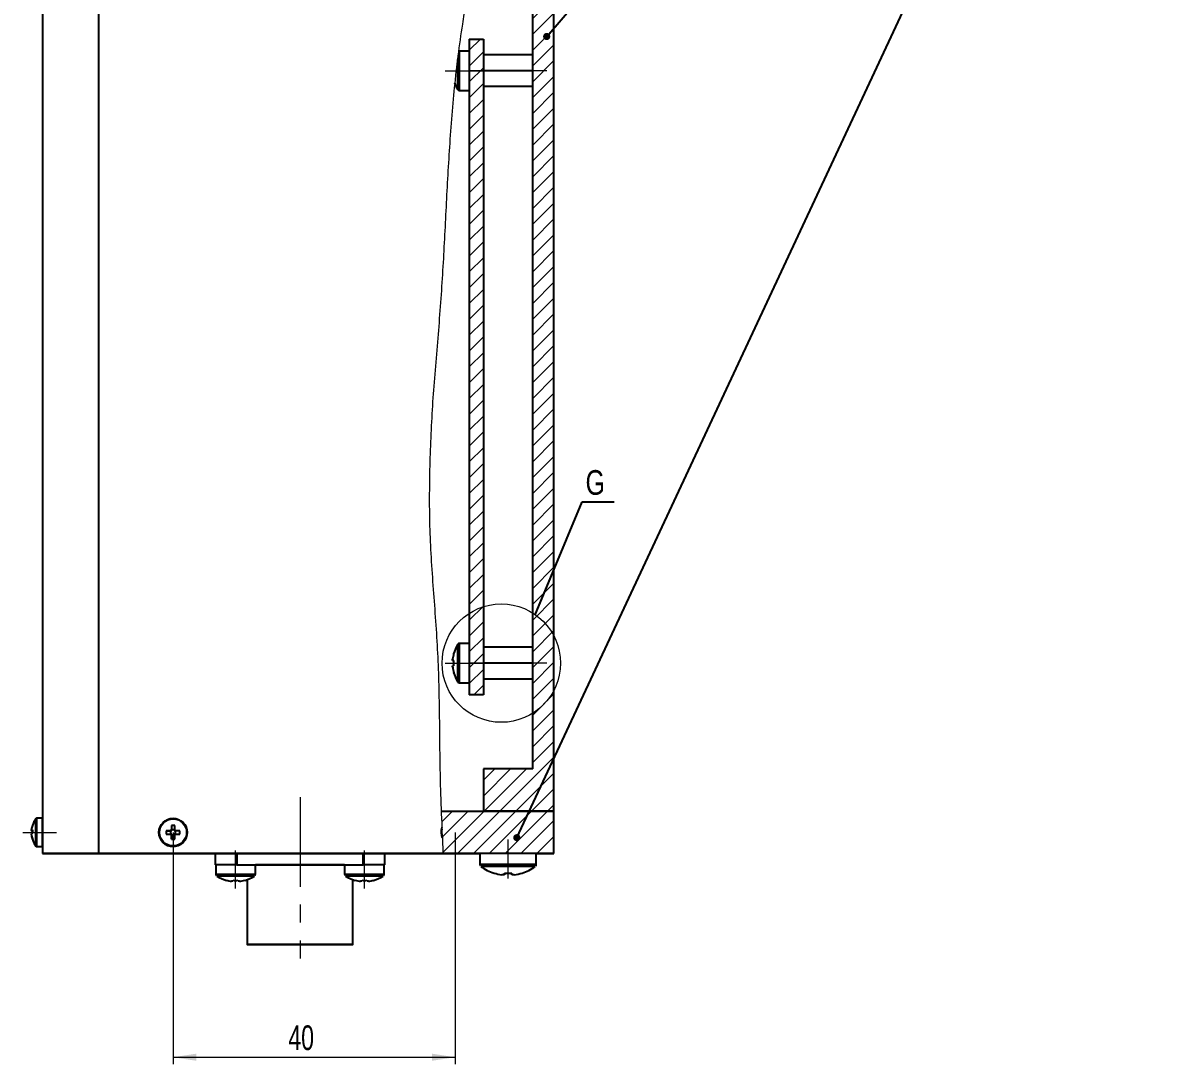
# Model space of a CAD drawing. Header units: millimetres. Extents: x 0 to 841, y -10 to 594.
# Drawn here: x 432.4 to 593.5, y 208.2 to 355.9 of the extents above; entities that cross this region are included whole.
import ezdxf

# ---------------------------------------------------------------- set-up
doc = ezdxf.new("R2010")
doc.units = ezdxf.units.MM
doc.linetypes.add('CENTERX2', pattern=[20.32, 12.7, -2.54, 2.54, -2.54])
doc.styles.add('SLDTEXTSTYLE0', font='TXT', dxfattribs={"width": 0.7})
doc.styles.add('SLDTEXTSTYLE4', font='TXT', dxfattribs={"width": 0.75})
doc.dimstyles.new('SLDDIMSTYLE0', dxfattribs={"dimtxt": 3.5, "dimasz": 3.302, "dimexe": 0, "dimexo": 0.0625, "dimgap": 0.875, "dimtad": 2, "dimrnd": 1e-09, "dimzin": 12, "dimdsep": 46, "dimtxsty": 'SLDTEXTSTYLE0', "dimsah": 1, "dimcen": 0.09, "dimadec": 0, "dimazin": 3, "dimtfac": 1, "dimtofl": 0, "dimtmove": 0, "dimatfit": 3, "dimfxl": 0, "dimfrac": 2, "dimtolj": 1, "dimtzin": 12, "dimarcsym": 0})
doc.dimstyles.new('SLDDIMSTYLE1', dxfattribs={"dimtxt": 0.18, "dimasz": 1.016, "dimexe": 0, "dimexo": 0.0625, "dimgap": 0, "dimtad": 0, "dimtih": 1, "dimtoh": 1, "dimdec": 0, "dimrnd": 1e-09, "dimzin": 0, "dimdsep": 46, "dimtxsty": 'Standard', "dimblk1": 'DOT', "dimblk2": 'DOT', "dimsah": 1, "dimcen": 0.09, "dimadec": 0, "dimazin": 0, "dimtfac": 1.016, "dimtdec": 0, "dimtofl": 0, "dimtmove": 0, "dimatfit": 3, "dimldrblk": 'DOT', "dimfxl": 0, "dimfrac": 2, "dimtolj": 1, "dimtzin": 0, "dimarcsym": 0})
doc.dimstyles.new('SLDDIMSTYLE2', dxfattribs={"dimtxt": 0.18, "dimasz": 3.302, "dimexe": 0, "dimexo": 0.0625, "dimgap": 0, "dimtad": 0, "dimtih": 1, "dimtoh": 1, "dimdec": 0, "dimrnd": 1e-09, "dimzin": 0, "dimdsep": 46, "dimtxsty": 'Standard', "dimblk1": 'NONE', "dimblk2": 'NONE', "dimsah": 1, "dimcen": 0.09, "dimadec": 0, "dimazin": 0, "dimtfac": 3.302, "dimtdec": 0, "dimtofl": 0, "dimtmove": 0, "dimatfit": 3, "dimldrblk": 'NONE', "dimfxl": 0, "dimfrac": 2, "dimtolj": 1, "dimtzin": 0, "dimarcsym": 0})

# ---------------------------------------------------------------- blocks, each defined once
blk = doc.blocks.new('_D_2')
at = {"color": 7, "linetype": 'Continuous', "lineweight": 18}
for p, q in [((453.71, 241.1), (453.71, 208.22)), ((493.71, 241.11), (493.71, 208.22)), ((453.71, 209.22), (493.71, 209.22))]:
    blk.add_line(p, q, dxfattribs=at)
for points in [[(453.71, 209.22), (457.01, 208.72), (457.01, 209.73)], [(493.71, 209.22), (490.4, 209.73), (490.4, 208.72)]]:
    blk.add_solid(points, dxfattribs=at)
at = {"color": 7, "linetype": 'Continuous', "lineweight": 18, "insert": (470.05, 213.74), "char_height": 3.5, "attachment_point": 1, "rotation": 0.0006, "style": 'SLDTEXTSTYLE0'}
blk.add_mtext('40', dxfattribs=at)
blk = doc.blocks.new('_Dot')
at = {"color": 0, "linetype": 'ByBlock', "lineweight": -2}
blk.add_line((-0.5, 0), (-1, 0), dxfattribs=at)
at = {"color": 0, "linetype": 'ByBlock', "const_width": 0.5}
blk.add_lwpolyline([(-0.25, 0, 1), (0.25, 0, 1)], format="xyb", close=True, dxfattribs=at)
blk = doc.blocks.new('_None')

msp = doc.modelspace()

# ---------------------------------------------------------------- hatches: boundary and pattern name
at = {"linetype": 'Continuous', "lineweight": 18}
h = msp.add_hatch(dxfattribs=at)
h.set_pattern_fill('ANSI31', scale=0.5, style=0)
edge = h.paths.add_edge_path(flags=0)
edge.add_line((497.705, 366.96), (497.705, 364.105))
edge.add_line((497.705, 364.105), (504.705, 364.105))
edge.add_line((504.705, 364.105), (504.706, 250.105))
edge.add_line((504.706, 250.105), (497.706, 250.105))
edge.add_line((497.706, 250.105), (497.706, 244.105))
edge.add_line((497.706, 244.105), (507.706, 244.105))
edge.add_line((507.706, 244.105), (507.705, 370.105))
edge.add_line((507.705, 370.105), (500.138, 370.105))
edge.add_spline(control_points=[(500.138, 370.105), (499.116, 369.29), (498.331, 368.2), (497.705, 366.96)], knot_values=[0.0303763, 0.0303763, 0.0303763, 0.0303763, 0.0433563, 0.0433563, 0.0433563, 0.0433563], weights=[1, 1, 1, 1], degree=3, periodic=0)
h = msp.add_hatch(dxfattribs=at)
h.set_pattern_fill('ANSI31', scale=0.5, style=0)
h.paths.add_polyline_path([(495.702, 353.605), (495.703, 260.605), (497.703, 260.605), (497.702, 353.605)], flags=0)
h = msp.add_hatch(dxfattribs=at)
h.set_pattern_fill('ANSI31', scale=0.5, style=0)
edge = h.paths.add_edge_path(flags=0)
edge.add_spline(control_points=[(491.812, 244.105), (491.808, 242.151), (491.848, 240.159), (491.976, 238.105), (491.976, 238.105)], knot_values=[0.4388665, 0.4388665, 0.4388665, 0.4388665, 0.4574616, 0.4574619, 0.4574619, 0.4574619, 0.4574619], weights=[1, 1, 1, 1, 1], degree=3, periodic=0)
edge.add_line((491.976, 238.105), (507.706, 238.105))
edge.add_line((507.706, 238.105), (507.706, 244.105))
edge.add_line((507.706, 244.105), (491.812, 244.105))

# ---------------------------------------------------------------- linework, layer by layer
at = {"color": 7, "linetype": 'Continuous', "lineweight": 25}
for p, q in [((435.204, 376.104), (435.206, 238.104)), ((443.206, 238.104), (443.204, 376.105)), ((507.706, 244.105), (507.705, 370.105)), ((504.706, 250.105), (504.705, 364.105)), ((495.702, 353.605), (497.702, 353.605)), ((495.702, 353.605), (495.703, 260.605)), ((497.702, 353.605), (497.703, 260.605)), ((495.702, 351.905), (494.306, 351.905)), ((497.705, 351.357), (497.702, 351.357)), ((504.705, 351.357), (497.705, 351.357)), ((497.705, 351.357), (497.705, 349.107)), ((497.705, 350.329), (497.702, 350.325)), ((504.705, 349.107), (497.705, 349.107)), ((497.705, 349.107), (497.705, 346.855)), ((497.702, 347.886), (497.705, 347.882)), ((497.705, 346.855), (497.702, 346.855)), ((504.702, 346.852), (497.702, 346.852)), ((504.705, 346.855), (497.705, 346.855)), ((497.705, 346.855), (497.705, 346.853)), ((504.705, 346.853), (497.705, 346.853)), ((504.702, 346.853), (504.702, 346.852)), ((494.306, 346.305), (495.702, 346.305)), ((495.703, 267.905), (494.306, 267.905)), ((497.706, 267.357), (497.703, 267.357)), ((497.706, 266.329), (497.703, 266.325)), ((504.706, 267.357), (497.706, 267.357)), ((497.706, 267.357), (497.706, 265.107)), ((493.349, 265.475), (493.349, 265.67)), ((493.349, 265.475), (493.491, 265.475)), ((493.349, 265.475), (493.491, 265.475)), ((493.491, 265.475), (493.349, 265.475)), ((493.349, 264.54), (493.349, 264.735)), ((493.491, 264.735), (493.349, 264.735)), ((504.706, 265.107), (497.706, 265.107)), ((497.706, 265.107), (497.706, 262.855)), ((497.703, 263.886), (497.706, 263.882)), ((497.706, 262.855), (497.703, 262.855)), ((504.678, 262.852), (497.703, 262.852)), ((504.706, 262.855), (497.706, 262.855)), ((497.706, 262.855), (497.706, 262.853)), ((504.706, 262.853), (497.706, 262.853)), ((504.678, 262.853), (504.678, 262.852)), ((494.307, 262.305), (495.703, 262.305)), ((497.703, 260.605), (495.703, 260.605)), ((497.706, 250.105), (497.706, 244.105)), ((504.706, 250.105), (497.706, 250.105)), ((491.812, 244.105), (507.706, 244.105)), ((507.706, 244.105), (497.706, 244.105)), ((507.706, 244.105), (507.706, 244.105)), ((507.706, 238.104), (507.706, 244.105)), ((507.706, 238.105), (507.706, 244.105)), ((507.706, 238.104), (507.706, 244.105)), ((507.706, 244.105), (507.706, 244.105)), ((507.706, 244.105), (507.706, 244.105)), ((435.206, 243.104), (434.396, 243.104)), ((453.466, 242.075), (453.466, 241.447)), ((455.561, 241.852), (455.561, 241.852)), ((433.638, 241.394), (433.638, 241.517)), ((433.638, 241.399), (433.638, 241.291)), ((433.638, 241.394), (433.766, 241.392)), ((433.766, 241.292), (433.638, 241.291)), ((433.638, 240.756), (433.638, 240.918)), ((433.638, 240.756), (433.638, 240.692)), ((451.851, 240.358), (451.851, 240.358)), ((452.736, 241.345), (453.364, 241.345)), ((453.364, 241.345), (453.444, 241.345)), ((453.364, 241.345), (453.364, 241.202)), ((453.364, 241.008), (453.364, 240.865)), ((453.466, 241.367), (453.466, 241.447)), ((453.609, 241.447), (453.466, 241.447)), ((453.466, 240.842), (453.466, 240.721)), ((453.466, 240.763), (453.466, 240.842)), ((453.466, 240.134), (453.466, 240.763)), ((453.466, 240.763), (453.609, 240.763)), ((453.946, 241.447), (453.803, 241.447)), ((453.803, 240.763), (453.946, 240.763)), ((453.968, 241.345), (454.048, 241.345)), ((454.676, 241.345), (454.048, 241.345)), ((454.048, 241.202), (454.048, 241.345)), ((454.048, 240.865), (454.048, 241.008)), ((491.851, 240.358), (491.87, 240.312)), ((434.396, 239.104), (435.206, 239.104)), ((434.396, 239.104), (435.206, 239.104)), ((435.206, 238.104), (435.206, 238.104)), ((435.706, 238.104), (435.706, 238.104)), ((443.206, 238.104), (491.976, 238.105)), ((443.206, 238.104), (443.706, 238.104)), ((491.976, 238.105), (443.706, 238.104)), ((443.706, 238.104), (459.741, 238.104)), ((459.741, 236.524), (459.741, 238.104)), ((462.741, 238.104), (480.671, 238.105)), ((462.741, 238.104), (462.741, 236.524)), ((480.671, 236.525), (480.671, 238.105)), ((483.671, 238.105), (483.671, 236.525)), ((483.671, 238.104), (491.934, 238.104)), ((507.706, 238.105), (491.976, 238.105)), ((491.976, 238.104), (497.206, 238.104)), ((497.206, 238.104), (497.206, 236.56)), ((505.206, 236.56), (505.206, 238.105)), ((505.206, 238.104), (507.706, 238.104)), ((507.706, 238.104), (507.706, 238.105)), ((459.741, 236.524), (459.776, 236.524)), ((459.741, 236.524), (459.741, 236.524)), ((459.776, 236.524), (459.776, 235.128)), ((462.741, 236.524), (480.671, 236.525)), ((465.376, 235.128), (465.376, 236.524)), ((478.036, 236.525), (478.036, 235.128)), ((483.636, 235.128), (483.636, 236.525)), ((483.636, 236.525), (483.671, 236.525)), ((483.671, 236.525), (483.671, 236.525)), ((500.691, 235.083), (500.691, 235.338)), ((500.691, 235.083), (500.691, 235.336)), ((500.691, 235.336), (500.691, 235.083)), ((500.691, 235.336), (500.691, 235.336)), ((501.721, 235.083), (501.721, 235.336)), ((459.776, 235.128), (459.776, 235.128)), ((461.27, 234.312), (461.27, 234.312)), ((462.206, 234.17), (462.011, 234.17)), ((462.206, 234.17), (462.011, 234.17)), ((462.206, 234.17), (462.206, 234.312)), ((462.206, 234.17), (462.206, 234.312)), ((462.206, 234.312), (462.206, 234.312)), ((462.946, 234.17), (462.946, 234.312)), ((463.141, 234.17), (462.946, 234.17)), ((464.211, 234.399), (464.211, 225.224)), ((479.201, 225.225), (479.201, 234.4)), ((479.53, 234.312), (479.53, 234.312)), ((480.466, 234.17), (480.271, 234.17)), ((480.466, 234.17), (480.271, 234.17)), ((480.466, 234.313), (480.466, 234.17)), ((480.466, 234.17), (480.466, 234.313)), ((480.466, 234.17), (480.466, 234.313)), ((480.466, 234.313), (480.466, 234.313)), ((481.206, 234.17), (481.206, 234.313)), ((481.401, 234.17), (481.206, 234.17)), ((481.401, 234.17), (481.206, 234.17)), ((483.636, 235.128), (483.636, 235.128)), ((500.691, 235.083), (500.338, 235.083)), ((502.074, 235.083), (501.721, 235.083))]:
    msp.add_line(p, q, dxfattribs=at)
at = {"color": 7, "linetype": 'CENTERX2', "lineweight": 18}
for p, q in [((492.306, 349.105), (497.702, 349.105)), ((506.705, 349.106), (495.705, 349.106)), ((492.306, 265.105), (497.703, 265.105)), ((506.706, 265.106), (495.706, 265.106)), ((471.706, 246.105), (471.706, 223.225)), ((432.396, 241.104), (437.206, 241.104)), ((501.206, 234.56), (501.206, 240.105)), ((462.576, 233.128), (462.576, 238.524)), ((480.836, 233.128), (480.836, 238.525))]:
    msp.add_line(p, q, dxfattribs=at)
at = {"color": 7, "linetype": 'Continuous', "lineweight": 18}
for p, q in [((491.862, 240.54), (491.835, 241.571)), ((491.887, 240.357), (491.976, 238.105)), ((491.976, 238.105), (491.976, 238.105))]:
    msp.add_line(p, q, dxfattribs=at)
at = {"color": 8, "linetype": 'Continuous', "lineweight": 25}
msp.add_line((434.396, 239.104), (434.396, 239.104), dxfattribs=at)
at = {"color": 8, "linetype": 'Continuous', "lineweight": 25, "flags": 128}
for points in [[(494.306, 349.105), (494.306, 349.801), (494.306, 350.454), (494.306, 351.022), (494.306, 351.469), (494.306, 351.768), (494.306, 351.899), (494.306, 351.905)], [(494.077, 349.105), (494.077, 349.797), (494.077, 350.442), (494.077, 350.696)], [(494.077, 346.431), (494.077, 346.431), (494.077, 346.522), (494.077, 346.789), (494.077, 347.214), (494.077, 347.768), (494.077, 348.413), (494.077, 349.105)], [(494.306, 346.305), (494.306, 346.311), (494.306, 346.442), (494.306, 346.741), (494.306, 347.188), (494.306, 347.756), (494.306, 348.409), (494.306, 349.105)], [(494.078, 265.106), (494.078, 265.798), (494.078, 266.443), (494.078, 266.997), (494.078, 267.421), (494.078, 267.688), (494.078, 267.779)], [(494.306, 265.106), (494.306, 265.802), (494.306, 266.454), (494.306, 267.022), (494.306, 267.469), (494.306, 267.768), (494.306, 267.9), (494.306, 267.905)], [(494.078, 262.431), (494.078, 262.431), (494.078, 262.522), (494.078, 262.789), (494.078, 263.214), (494.078, 263.768), (494.078, 264.413), (494.078, 265.106)], [(494.307, 262.305), (494.307, 262.311), (494.307, 262.442), (494.307, 262.741), (494.307, 263.189), (494.307, 263.757), (494.306, 264.409), (494.306, 265.106)], [(434.252, 239.176), (434.252, 239.193), (434.252, 239.354), (434.252, 239.671), (434.252, 240.115), (434.252, 240.647), (434.252, 241.219), (434.252, 241.782), (434.252, 242.284), (434.252, 242.681), (434.252, 242.938), (434.252, 243.033), (434.252, 243.033)], [(434.396, 239.104), (434.396, 239.122), (434.396, 239.29), (434.396, 239.618), (434.396, 240.078), (434.396, 240.63), (434.396, 241.224), (434.396, 241.807), (434.396, 242.328), (434.396, 242.74), (434.396, 243.006), (434.396, 243.104), (434.396, 243.104)], [(501.206, 236.56), (500.374, 236.56), (499.579, 236.56), (498.855, 236.56), (498.234, 236.56), (497.742, 236.56), (497.402, 236.56), (497.228, 236.56), (497.206, 236.56)], [(501.206, 236.27), (500.378, 236.27), (499.588, 236.27), (498.874, 236.27), (498.269, 236.27), (497.802, 236.27), (497.493, 236.27), (497.358, 236.27), (497.353, 236.27)], [(505.206, 236.56), (505.184, 236.56), (505.01, 236.56), (504.67, 236.56), (504.179, 236.56), (503.557, 236.56), (502.833, 236.56), (502.038, 236.56), (501.206, 236.56)], [(505.06, 236.27), (505.054, 236.27), (504.919, 236.27), (504.611, 236.27), (504.143, 236.27), (503.538, 236.27), (502.824, 236.27), (502.034, 236.27), (501.206, 236.27)], [(462.576, 235.128), (461.88, 235.128), (461.227, 235.128), (460.659, 235.128), (460.212, 235.128), (459.913, 235.128), (459.782, 235.128), (459.776, 235.128)], [(462.576, 234.9), (461.884, 234.9), (461.239, 234.9), (460.685, 234.9), (460.26, 234.9), (459.993, 234.9), (459.902, 234.9)], [(465.376, 235.128), (465.37, 235.128), (465.239, 235.128), (464.94, 235.128), (464.493, 235.128), (463.925, 235.128), (463.272, 235.128), (462.576, 235.128)], [(465.25, 234.9), (465.159, 234.9), (464.892, 234.9), (464.467, 234.9), (463.913, 234.9), (463.268, 234.9), (462.576, 234.9)], [(480.836, 235.128), (480.14, 235.128), (479.487, 235.128), (478.919, 235.128), (478.472, 235.128), (478.173, 235.128), (478.042, 235.128), (478.036, 235.128)], [(480.836, 234.9), (480.144, 234.9), (479.499, 234.9), (478.945, 234.9), (478.52, 234.9), (478.253, 234.9), (478.162, 234.9)], [(483.636, 235.128), (483.63, 235.128), (483.499, 235.128), (483.2, 235.128), (482.753, 235.128), (482.185, 235.128), (481.532, 235.128), (480.836, 235.128)], [(483.51, 234.9), (483.419, 234.9), (483.152, 234.9), (482.727, 234.9), (482.173, 234.9), (481.528, 234.9), (480.836, 234.9)]]:
    msp.add_lwpolyline(points, dxfattribs=at)
at = {"color": 7, "linetype": 'Continuous', "lineweight": 25, "flags": 128}
for points in [[(493.491, 266.411), (493.485, 266.414), (493.481, 266.416), (493.479, 266.417), (493.478, 266.418), (493.479, 266.417), (493.481, 266.416), (493.485, 266.414), (493.491, 266.411)], [(493.491, 263.799), (493.485, 263.796), (493.481, 263.794), (493.479, 263.793), (493.478, 263.792), (493.478, 263.792)], [(435.206, 239.122), (435.206, 239.29), (435.206, 239.618), (435.206, 240.078), (435.206, 240.63), (435.206, 241.224), (435.206, 241.807), (435.206, 242.328), (435.206, 242.74), (435.206, 243.006), (435.206, 243.104), (435.206, 243.104)], [(435.206, 240.014), (435.206, 240.154), (435.206, 240.438), (435.206, 240.824), (435.206, 241.252), (435.206, 241.658), (435.206, 241.979), (435.206, 242.168), (435.206, 242.204)], [(453.466, 242.075), (453.466, 242.003), (453.466, 241.931), (453.466, 241.858), (453.466, 241.785), (453.466, 241.711), (453.466, 241.637), (453.466, 241.563), (453.466, 241.488)], [(453.946, 241.488), (453.946, 241.563), (453.946, 241.637), (453.946, 241.711), (453.946, 241.785), (453.946, 241.858), (453.946, 241.931), (453.946, 242.003), (453.946, 242.075)], [(433.758, 241.04), (433.76, 241.093), (433.76, 241.104)], [(453.322, 241.345), (453.248, 241.345), (453.173, 241.345), (453.099, 241.345), (453.026, 241.345), (452.953, 241.345), (452.88, 241.345), (452.807, 241.345), (452.736, 241.345)], [(452.736, 240.865), (452.807, 240.865), (452.88, 240.865), (452.953, 240.865), (453.026, 240.865), (453.099, 240.865), (453.173, 240.865), (453.248, 240.865), (453.322, 240.865)], [(453.466, 241.488), (453.466, 241.475), (453.466, 241.404), (453.466, 241.367)], [(453.466, 240.721), (453.466, 240.647), (453.466, 240.572), (453.466, 240.498), (453.466, 240.425), (453.466, 240.351), (453.466, 240.279), (453.466, 240.206), (453.466, 240.134)], [(453.946, 240.134), (453.946, 240.206), (453.946, 240.279), (453.946, 240.352), (453.946, 240.425), (453.946, 240.498), (453.946, 240.572), (453.946, 240.647), (453.946, 240.721)], [(454.676, 241.345), (454.604, 241.345), (454.532, 241.345), (454.459, 241.345), (454.386, 241.345), (454.312, 241.345), (454.238, 241.345), (454.164, 241.345), (454.089, 241.345)], [(454.089, 240.865), (454.164, 240.865), (454.238, 240.865), (454.312, 240.865), (454.386, 240.865), (454.459, 240.865), (454.532, 240.865), (454.604, 240.865), (454.676, 240.865)], [(443.206, 238.104), (441.954, 238.104), (440.734, 238.104), (439.574, 238.104), (438.504, 238.104), (437.549, 238.104), (436.734, 238.104), (436.078, 238.104), (435.597, 238.104), (435.304, 238.104), (435.206, 238.104)], [(435.206, 238.104), (435.305, 238.104), (435.598, 238.104), (436.078, 238.104), (436.734, 238.104), (437.549, 238.104), (438.504, 238.104), (439.574, 238.104), (440.734, 238.104), (441.955, 238.104), (443.206, 238.104)], [(443.706, 238.104), (442.454, 238.104), (441.234, 238.104), (440.074, 238.104), (439.004, 238.104), (438.049, 238.104), (437.234, 238.104), (436.578, 238.104), (436.097, 238.104), (435.804, 238.104), (435.706, 238.104)], [(435.706, 238.104), (435.805, 238.104), (436.098, 238.104), (436.578, 238.104), (437.234, 238.104), (438.049, 238.104), (439.004, 238.104), (440.074, 238.104), (441.234, 238.104), (442.455, 238.104), (443.706, 238.104)], [(435.706, 238.104), (435.805, 238.104), (436.098, 238.104), (436.578, 238.104), (437.234, 238.104), (438.049, 238.104), (439.004, 238.104), (440.074, 238.104), (441.234, 238.104), (442.455, 238.104), (443.706, 238.104)], [(459.741, 238.104), (459.799, 238.104), (459.969, 238.104), (460.247, 238.104), (460.62, 238.104), (461.074, 238.104), (461.593, 238.104), (462.156, 238.104), (462.741, 238.104)], [(480.671, 238.105), (481.256, 238.105), (481.819, 238.105), (482.338, 238.105), (482.792, 238.105), (483.165, 238.105), (483.443, 238.105), (483.613, 238.105), (483.671, 238.105)], [(501.206, 238.104), (500.374, 238.104), (499.579, 238.104), (498.855, 238.104), (498.234, 238.104), (497.742, 238.104), (497.402, 238.104), (497.228, 238.104), (497.206, 238.104)], [(505.206, 238.105), (505.184, 238.105), (505.01, 238.105), (504.67, 238.105), (504.179, 238.105), (503.557, 238.105), (502.833, 238.104), (502.038, 238.104), (501.206, 238.104)], [(462.741, 236.524), (462.156, 236.524), (461.593, 236.524), (461.074, 236.524), (460.62, 236.524), (460.247, 236.524), (459.969, 236.524), (459.799, 236.524), (459.741, 236.524)], [(462.576, 236.524), (461.88, 236.524), (461.227, 236.524), (460.659, 236.524), (460.212, 236.524), (459.913, 236.524), (459.782, 236.524), (459.776, 236.524)], [(471.706, 236.525), (470.562, 236.525), (469.445, 236.525), (468.38, 236.525), (467.394, 236.524), (466.509, 236.524), (465.745, 236.524), (465.376, 236.524)], [(478.036, 236.525), (477.667, 236.525), (476.903, 236.525), (476.018, 236.525), (475.032, 236.525), (473.967, 236.525), (472.85, 236.525), (471.706, 236.525)], [(483.671, 236.525), (483.613, 236.525), (483.443, 236.525), (483.165, 236.525), (482.792, 236.525), (482.338, 236.525), (481.819, 236.525), (481.256, 236.525), (480.671, 236.525)], [(483.633, 236.525), (483.63, 236.525), (483.499, 236.525), (483.2, 236.525), (482.753, 236.525), (482.185, 236.525), (481.532, 236.525), (480.836, 236.525)], [(499.222, 235.336), (499.218, 235.328), (499.215, 235.322), (499.213, 235.319), (499.212, 235.318), (499.213, 235.319), (499.215, 235.322), (499.218, 235.328), (499.222, 235.336)], [(500.691, 235.336), (500.691, 235.294), (500.691, 235.255), (500.691, 235.218), (500.691, 235.185), (500.691, 235.155), (500.691, 235.128), (500.691, 235.104), (500.691, 235.083)], [(503.191, 235.336), (503.195, 235.328), (503.198, 235.322), (503.199, 235.319), (503.2, 235.318), (503.2, 235.318)], [(461.27, 234.312), (461.267, 234.307), (461.265, 234.303), (461.264, 234.301), (461.263, 234.3), (461.264, 234.301), (461.265, 234.303), (461.267, 234.307), (461.27, 234.312)], [(462.206, 234.312), (462.206, 234.288), (462.206, 234.266), (462.206, 234.246), (462.206, 234.227), (462.206, 234.21), (462.206, 234.195), (462.206, 234.182), (462.206, 234.17)], [(463.141, 234.17), (463.121, 234.17), (463.1, 234.17), (463.077, 234.17), (463.053, 234.17), (463.028, 234.17), (463.002, 234.17), (462.975, 234.17), (462.946, 234.17)], [(463.882, 234.312), (463.885, 234.307), (463.887, 234.303), (463.888, 234.301), (463.889, 234.3), (463.889, 234.3)], [(463.882, 234.312), (463.885, 234.307), (463.887, 234.303), (463.888, 234.3), (463.889, 234.3), (463.889, 234.3)], [(479.53, 234.313), (479.527, 234.307), (479.525, 234.303), (479.524, 234.301), (479.523, 234.3), (479.524, 234.301), (479.525, 234.303), (479.527, 234.307), (479.53, 234.313)], [(482.142, 234.313), (482.145, 234.307), (482.147, 234.303), (482.148, 234.301), (482.149, 234.3), (482.149, 234.3)], [(482.142, 234.312), (482.145, 234.307), (482.147, 234.303), (482.148, 234.301), (482.149, 234.3), (482.149, 234.3)], [(471.706, 225.225), (470.562, 225.225), (469.445, 225.225), (468.38, 225.224), (467.394, 225.224), (466.509, 225.224), (465.745, 225.224), (465.122, 225.224), (464.652, 225.224), (464.348, 225.224), (464.217, 225.224), (464.261, 225.224), (464.479, 225.224), (464.867, 225.224), (465.415, 225.224), (466.111, 225.224), (466.937, 225.224), (467.876, 225.224), (468.904, 225.224), (469.998, 225.224), (471.132, 225.224), (472.28, 225.224), (473.414, 225.224), (474.508, 225.224), (475.536, 225.224), (476.475, 225.225), (477.302, 225.225), (477.997, 225.225), (478.545, 225.225), (478.933, 225.225), (479.152, 225.225), (479.196, 225.225), (479.064, 225.225), (478.76, 225.225), (478.291, 225.225), (477.667, 225.225), (476.903, 225.225), (476.018, 225.225), (475.032, 225.225), (473.968, 225.225), (472.85, 225.225), (471.706, 225.225)], [(471.706, 225.225), (470.692, 225.225), (469.707, 225.225), (468.78, 225.224), (467.937, 225.224), (467.202, 225.224), (466.597, 225.224), (466.139, 225.224), (465.841, 225.224), (465.712, 225.224), (465.755, 225.224), (465.969, 225.224), (466.349, 225.224), (466.882, 225.224), (467.554, 225.224), (468.346, 225.224), (469.235, 225.224), (470.194, 225.224), (471.197, 225.224), (472.215, 225.224), (473.218, 225.224), (474.178, 225.224), (475.066, 225.224), (475.858, 225.225), (476.53, 225.225), (477.064, 225.225), (477.443, 225.225), (477.658, 225.225), (477.701, 225.225), (477.571, 225.225), (477.273, 225.225), (476.815, 225.225), (476.21, 225.225), (475.475, 225.225), (474.632, 225.225), (473.705, 225.225), (472.72, 225.225), (471.706, 225.225)]]:
    msp.add_lwpolyline(points, dxfattribs=at)
at = {"color": 7, "linetype": 'Continuous', "lineweight": 18}
msp.add_circle((500.244, 265.105), 8.39, dxfattribs=at)
at = {"color": 7, "linetype": 'Continuous', "lineweight": 25}
for radius in [2, 1.928]:
    msp.add_circle((453.706, 241.105), radius, dxfattribs=at)
for centre, radius, start, end in [((498.302, 349.105), 5, 199.86173, 212.33665), ((494.306, 346.575), 0.27, 212.33665, 270.00063), ((498.303, 265.105), 5, 147.6646, 164.78135), ((494.306, 267.635), 0.27, 90.00063, 147.6646), ((498.301, 265.105), 4.985, 164.8113, 173.49844), ((493.589, 124.968), 140.507, 90.04014, 90.09808), ((498.3, 265.105), 4.983, 186.50131, 195.19117), ((498.956, 265.105), 5.478, 176.12836, 183.87395), ((498.303, 265.105), 5, 195.2199, 212.33665), ((494.307, 262.575), 0.27, 212.33665, 270.00063), ((436.753, 241.136), 3.138, 162.1492, 173.03095), ((433.806, 242.071), 0.0486, 146.40844, 178.43486), ((433.76, 242.078), 0.00216, 186.54503, 240.59437), ((436.806, 241.104), 3.2, 142.94077, 162.13138), ((434.396, 242.924), 0.18, 90.00063, 142.94077), ((453.706, 241.105), 2, 201.93142, 21.93142), ((453.706, 235.002), 7.077, 88.05936, 91.94597), ((493.706, 241.105), 2, 159.70198, 203.34769), ((433.891, 241.126), 0.369, 109.83845, 133.34787), ((433.891, 241.559), 0.368, 226.64865, 250.16987), ((433.891, 240.65), 0.369, 109.84183, 133.33965), ((436.752, 241.137), 3.137, 186.96933, 197.85644), ((436.753, 241.073), 3.138, 186.97178, 197.85398), ((437.225, 241.234), 3.467, 176.0666, 183.9334), ((437.315, 241.115), 3.557, 178.38419, 181.04792), ((437.059, 241.095), 3.301, 177.92958, 180.96791), ((433.825, 240.143), 0.0674, 151.46426, 208.53574), ((433.761, 240.129), 0.00255, 117.15002, 171.38995), ((436.806, 241.104), 3.2, 197.86984, 217.06048), ((459.801, 241.105), 7.069, 178.0563, 181.94726), ((453.706, 241.105), 0.453, 122.03001, 147.9743), ((453.706, 241.105), 0.453, 212.03001, 237.9743), ((453.706, 241.105), 0.355, 164.17007, 195.83424), ((453.706, 241.105), 0.355, 137.53981, 164.17007), ((453.706, 241.105), 0.355, 195.83424, 222.4645), ((453.706, 241.105), 0.356, 132.4645, 137.53981), ((453.706, 241.105), 0.355, 222.4645, 227.53981), ((453.706, 241.105), 0.356, 105.83424, 132.4645), ((453.706, 241.105), 0.355, 227.53981, 254.17007), ((453.705, 247.202), 7.072, 268.05778, 271.94756), ((453.706, 241.105), 0.356, 74.17007, 105.83424), ((453.706, 241.105), 0.355, 254.17007, 285.83424), ((453.706, 241.105), 0.356, 47.53981, 74.17007), ((453.706, 241.105), 0.356, 285.83424, 312.4645), ((453.706, 241.105), 0.453, 32.03001, 57.9743), ((453.706, 241.105), 0.355, 42.4645, 47.53981), ((453.706, 241.105), 0.453, 302.03001, 327.9743), ((453.706, 241.105), 0.356, 312.4645, 317.53981), ((453.706, 241.105), 0.355, 15.83424, 42.4645), ((453.706, 241.105), 0.356, 317.53981, 344.17007), ((453.706, 241.105), 0.356, 344.17007, 15.83424), ((447.61, 241.104), 7.07, 358.05637, 1.94719), ((493.706, 241.105), 1.928, 166.01033, 197.03404), ((434.396, 239.284), 0.18, 217.06048, 270.00063), ((434.396, 239.284), 0.18, 217.06048, 270.00063), ((501.206, 241.505), 6.5, 233.64226, 252.13804), ((501.206, 241.505), 6.48, 252.16549, 262.30386), ((501.206, 242.495), 7.177, 265.8861, 274.11556), ((501.206, 242.495), 7.178, 265.88587, 274.11495), ((501.206, 241.505), 6.48, 277.69739, 287.83576), ((501.206, 241.505), 6.5, 287.86321, 306.35899), ((462.576, 239.124), 5, 237.6646, 254.78135), ((462.576, 239.124), 4.986, 254.81277, 263.4972), ((462.576, 239.776), 5.476, 266.12643, 273.87472), ((462.576, 239.776), 5.476, 266.12643, 273.87472), ((462.576, 239.124), 4.986, 276.50405, 285.18848), ((462.576, 239.124), 5, 285.2199, 302.33665), ((480.836, 239.125), 5, 237.6646, 254.78135), ((480.836, 239.125), 4.986, 254.81277, 263.4972), ((480.836, 239.776), 5.476, 266.12643, 273.87472), ((480.836, 239.125), 4.986, 276.50405, 285.18848), ((480.836, 239.125), 5, 285.2199, 302.33665)]:
    msp.add_arc(centre, radius, start, end, dxfattribs=at)
for centre, major_axis, ratio, start_param, end_param in [((453.662, 241.105), (0.314, 0), 0.9901111, 2.8246361, 3.4597687), ((453.706, 241.149), (0, 0.314), 0.9901039, 5.9653737, 6.6005063), ((453.706, 241.061), (0, 0.314), 0.9901279, 2.8242723, 3.4594049), ((453.75, 241.105), (0.314, 0), 0.9901207, 5.9650086, 6.6001412)]:
    msp.add_ellipse(centre, major_axis=major_axis, ratio=ratio, start_param=start_param, end_param=end_param, dxfattribs=at)
at = {"color": 7, "linetype": 'Continuous', "lineweight": 18}
for points, knots in [([(507.704, 371.441), (507.179, 371.549), (506.128, 371.764), (504.511, 371.751), (502.917, 371.504), (501.512, 371.012), (500.355, 370.313), (499.339, 369.427), (498.417, 368.267), (497.422, 366.498), (496.51, 364.21), (495.736, 361.424), (495.177, 358.583), (494.383, 353.701), (493.503, 346.757), (492.822, 337.729), (492.343, 328.684), (491.903, 319.635), (491.197, 310.604), (490.406, 301.579), (490.029, 292.526), (490.004, 283.465), (490.679, 274.425), (491.339, 265.374), (491.484, 256.282), (491.534, 248.396), (491.751, 243.546), (491.832, 241.725)], [0, 0, 0, 0, 0.0116408, 0.0232886, 0.03497, 0.0466267, 0.0554265, 0.0642327, 0.0758391, 0.0874734, 0.1083164, 0.1292593, 0.1503112, 0.1713033, 0.2369131, 0.3025622, 0.3682923, 0.4340393, 0.4997314, 0.5654244, 0.6311828, 0.6968787, 0.7624862, 0.8283914, 0.8943488, 0.9603367, 1, 1, 1, 1]), ([(491.83, 241.799), (491.83, 241.798), (491.83, 241.796), (491.83, 241.777), (491.831, 241.731), (491.833, 241.658), (491.834, 241.599), (491.835, 241.571)], [0, 0, 0, 0, 0.0851848, 0.1895653, 0.3579731, 0.7045447, 1, 1, 1, 1]), ([(491.862, 240.54), (491.864, 240.48), (491.866, 240.407), (491.869, 240.339), (491.869, 240.319), (491.87, 240.313), (491.87, 240.313), (491.87, 240.312)], [0, 0, 0, 0, 0.6373897, 0.7665192, 0.8967939, 0.9796346, 1, 1, 1, 1])]:
    msp.add_open_spline(points, degree=3, knots=knots, dxfattribs=at)
at = {"color": 7, "linetype": 'Continuous', "lineweight": 25}
for points, knots in [([(453.444, 241.345), (453.431, 241.345), (453.393, 241.345), (453.354, 241.345), (453.327, 241.345), (453.322, 241.345)], [0, 0, 0, 0, 0.2905361, 0.8825503, 1, 1, 1, 1]), ([(453.322, 240.865), (453.327, 240.865), (453.354, 240.865), (453.393, 240.865), (453.431, 240.865), (453.444, 240.865)], [0, 0, 0, 0, 0.11745105, 0.70946386, 1, 1, 1, 1]), ([(453.946, 241.367), (453.946, 241.379), (453.946, 241.417), (453.946, 241.457), (453.946, 241.484), (453.946, 241.488)], [0, 0, 0, 0, 0.29053636, 0.88254862, 1, 1, 1, 1]), ([(453.946, 240.721), (453.946, 240.726), (453.946, 240.753), (453.946, 240.792), (453.946, 240.83), (453.946, 240.842)], [0, 0, 0, 0, 0.1174502, 0.7094639, 1, 1, 1, 1]), ([(454.089, 241.345), (454.085, 241.345), (454.058, 241.345), (454.018, 241.345), (453.981, 241.345), (453.968, 241.345)], [0, 0, 0, 0, 0.1174497, 0.7094629, 1, 1, 1, 1]), ([(453.968, 240.865), (453.981, 240.865), (454.018, 240.865), (454.058, 240.865), (454.085, 240.865), (454.089, 240.865)], [0, 0, 0, 0, 0.2905368, 0.8825482, 1, 1, 1, 1]), ([(497.211, 236.561), (497.21, 236.546), (497.204, 236.494), (497.226, 236.445), (497.241, 236.409)], [0, 0, 0, 0, 0.2791088, 1, 1, 1, 1]), ([(505.138, 236.361), (505.151, 236.377), (505.19, 236.428), (505.212, 236.505), (505.203, 236.557), (505.201, 236.567)], [0, 0, 0, 0, 0.2848341, 0.8663684, 1, 1, 1, 1]), ([(459.78, 235.129), (459.779, 235.118), (459.774, 235.078), (459.791, 235.041), (459.803, 235.014)], [0, 0, 0, 0, 0.276553, 1, 1, 1, 1]), ([(465.328, 234.975), (465.328, 234.975), (465.35, 234.997), (465.37, 235.051), (465.372, 235.104), (465.372, 235.125)], [0, 0, 0, 0, 0.0031101, 0.588215, 1, 1, 1, 1]), ([(478.04, 235.129), (478.039, 235.118), (478.034, 235.078), (478.051, 235.041), (478.063, 235.014)], [0, 0, 0, 0, 0.2766108, 1, 1, 1, 1]), ([(483.588, 234.975), (483.588, 234.975), (483.61, 234.998), (483.63, 235.051), (483.632, 235.104), (483.632, 235.126)], [0, 0, 0, 0, 0.0031102, 0.5881949, 1, 1, 1, 1]), ([(483.588, 234.975), (483.588, 234.975), (483.61, 234.998), (483.63, 235.051), (483.632, 235.104), (483.632, 235.125)], [0, 0, 0, 0, 0.0031102, 0.5881949, 1, 1, 1, 1])]:
    msp.add_open_spline(points, degree=3, knots=knots, dxfattribs=at)

# ---------------------------------------------------------------- texts
at = {"color": 7, "linetype": 'Continuous', "lineweight": 18, "insert": (512.189, 292.475), "char_height": 3.5, "attachment_point": 1, "style": 'SLDTEXTSTYLE4'}
msp.add_mtext('G', dxfattribs=at)

# ---------------------------------------------------------------- dimensions: what is measured, and where the dimension line sits
at = {"color": 7, "linetype": 'Continuous', "lineweight": 18}
dim = msp.add_linear_dim(base=(493.706, 209.225), p1=(453.706, 241.105), p2=(493.706, 241.105), angle=0.00063, dimstyle='SLDDIMSTYLE0', dxfattribs=at)
dim.commit()
dim.dimension.update_dxf_attribs({"geometry": '_D_2', "text_midpoint": (472.295, 209.224), "dimtype": 160})

# ---------------------------------------------------------------- leaders
at = {"color": 7, "linetype": 'Continuous', "lineweight": 0}
for points in [[(502.451, 240.356), (593.526, 435.252)], [(506.682, 353.963), (576.416, 435.252)]]:
    msp.add_leader(points, dimstyle='SLDDIMSTYLE1', dxfattribs=at)
at = {"color": 7, "linetype": 'Continuous', "lineweight": 18, "has_arrowhead": 0}
msp.add_leader([(505.056, 271.978), (511.689, 287.984), (516.258, 287.984)], dimstyle='SLDDIMSTYLE2', dxfattribs=at)

doc.saveas('drawing.dxf')
